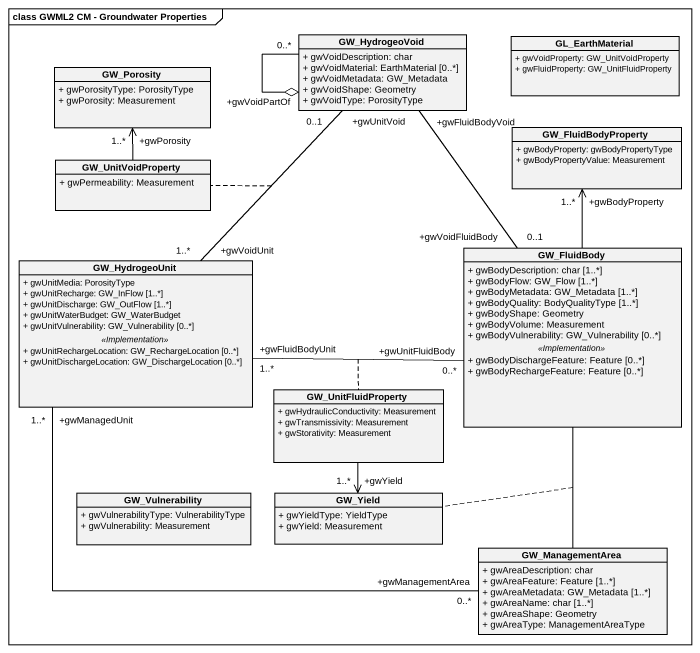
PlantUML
@startuml
mainframe class GWML2 CM - Groundwater Properties
hide circle
hide empty members
skinparam classAttributeIconSize 0
class GW_HydrogeoVoid {
  + gwVoidDescription: char
  + gwVoidMaterial: EarthMaterial [0..*]
  + gwVoidMetadata: GW_Metadata
  + gwVoidShape: Geometry
  + gwVoidType: PorosityType
}
class GL_EarthMaterial {
  + gwVoidProperty: GW_UnitVoidProperty
  + gwFluidProperty: GW_UnitFluidProperty
}
class GW_Porosity {
  + gwPorosityType: PorosityType
  + gwPorosity: Measurement
}
class GW_UnitVoidProperty {
  + gwPermeability: Measurement
}
class GW_FluidBodyProperty {
  + gwBodyProperty: gwBodyPropertyType
  + gwBodyPropertyValue: Measurement
}
class GW_HydrogeoUnit {
  + gwUnitMedia: PorosityType
  + gwUnitRecharge: GW_InFlow [1..*]
  + gwUnitDischarge: GW_OutFlow [1..*]
  + gwUnitWaterBudget: GW_WaterBudget
  + gwUnitVulnerability: GW_Vulnerability [0..*]
  .. <<Implementation>> ..
  + gwUnitRechargeLocation: GW_RechargeLocation [0..*]
  + gwUnitDischargeLocation: GW_DischargeLocation [0..*]
}
class GW_FluidBody {
  + gwBodyDescription: char [1..*]
  + gwBodyFlow: GW_Flow [1..*]
  + gwBodyMetadata: GW_Metadata [1..*]
  + gwBodyQuality: BodyQualityType [1..*]
  + gwBodyShape: Geometry
  + gwBodyVolume: Measurement
  + gwBodyVulnerability: GW_Vulnerability [0..*]
  .. <<Implementation>> ..
  + gwBodyDischargeFeature: Feature [0..*]
  + gwBodyRechargeFeature: Feature [0..*]
}
class GW_UnitFluidProperty {
  + gwHydraulicConductivity: Measurement
  + gwTransmissivity: Measurement
  + gwStorativity: Measurement
}
class GW_Vulnerability {
  + gwVulnerabilityType: VulnerabilityType
  + gwVulnerability: Measurement
}
class GW_Yield {
  + gwYieldType: YieldType
  + gwYield: Measurement
}
class GW_ManagementArea {
  + gwAreaDescription: char
  + gwAreaFeature: Feature [1..*]
  + gwAreaMetadata: GW_Metadata [1..*]
  + gwAreaName: char [1..*]
  + gwAreaShape: Geometry
  + gwAreaType: ManagementAreaType
}
GW_HydrogeoVoid "0..*" --o "+gwVoidPartOf" GW_HydrogeoVoid
GW_HydrogeoVoid "+gwFluidBodyVoid" -- "+gwVoidFluidBody\n0..1" GW_FluidBody
GW_UnitVoidProperty -up-> "+gwPorosity\n1..*" GW_Porosity
GW_HydrogeoUnit "+gwVoidUnit\n1..*" -up- "+gwUnitVoid\n0..1" GW_HydrogeoVoid
(GW_HydrogeoUnit, GW_HydrogeoVoid) .. GW_UnitVoidProperty
GW_HydrogeoUnit "+gwFluidBodyUnit\n1..*" -right- "+gwUnitFluidBody\n0..*" GW_FluidBody
(GW_HydrogeoUnit, GW_FluidBody) .. GW_UnitFluidProperty
GW_FluidBody -up-> "+gwBodyProperty\n1..*" GW_FluidBodyProperty
GW_UnitFluidProperty --> "+gwYield\n1..*" GW_Yield
GW_ManagementArea "+gwManagementArea\n0..*" -left- "+gwManagedUnit\n1..*" GW_HydrogeoUnit
GW_ManagementArea -up- GW_FluidBody
(GW_ManagementArea, GW_FluidBody) .. GW_Yield
@enduml
